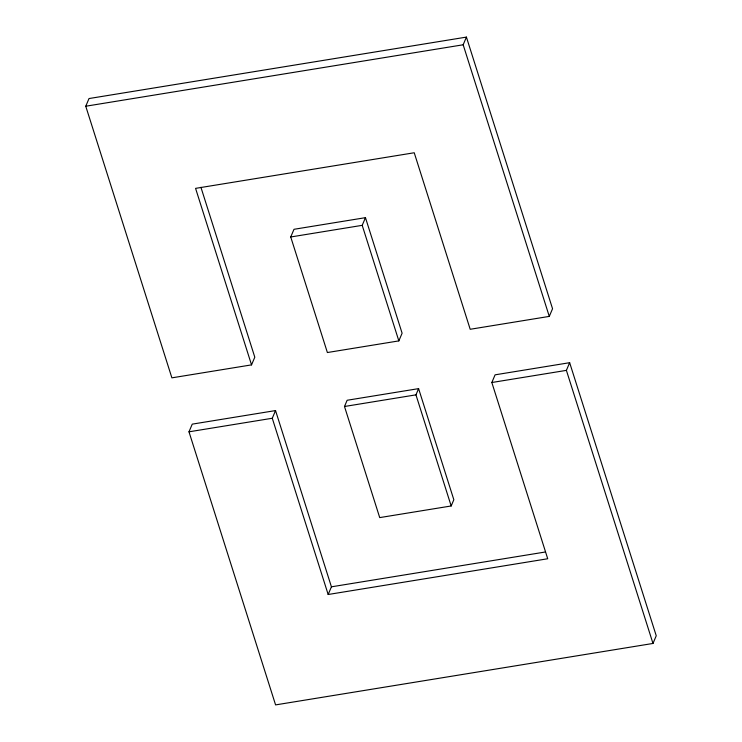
<?xml version="1.0" encoding="UTF-8"?>
<svg xmlns="http://www.w3.org/2000/svg" width="742" height="742" viewBox="0 0 742 742"><rect width="100%" height="100%" fill="white"/><g stroke="black" fill="none" stroke-linecap="round" stroke-linejoin="round"><path stroke-width="1.11" d="M85.757 106.227L89.012 98.547L466.421 37.1L552.549 308.728L549.284 316.398L470.196 329.281L414.231 152.759L195.573 188.366L251.538 364.878L171.884 377.845L85.757 106.227L463.166 44.78L466.421 37.1M188.987 431.816L192.252 424.136L275.542 410.576L331.424 586.82L328.168 594.5L547.717 558.754L491.835 382.51L495.09 374.831L569.652 362.69L656.243 635.773L652.988 643.453L275.579 704.9L188.987 431.816L272.277 418.256L275.542 410.576M290.734 236.976L293.999 229.297L365.463 217.666L402.108 333.214L398.844 340.893L327.38 352.533L290.734 236.976L362.207 225.336L365.463 217.666M251.538 364.878L254.803 357.199L200.934 187.309M344.492 406.495L347.135 400.263L418.599 388.632L453.835 499.737L451.182 505.97L379.718 517.601L344.492 406.495L415.956 394.855L418.599 388.632M652.988 643.453L566.396 370.369L569.652 362.69M491.835 382.51L566.396 370.369M331.424 586.82L545.259 552.011M463.166 44.78L549.284 316.398M362.207 225.336L398.844 340.893M415.956 394.855L451.182 505.97M272.277 418.256L328.168 594.5"/></g></svg>
